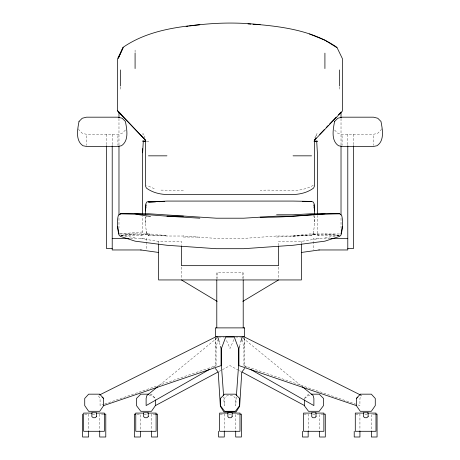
<?xml version="1.0" encoding="UTF-8"?>
<svg xmlns="http://www.w3.org/2000/svg" width="460" height="460" viewBox="0 0 460 460"><rect width="100%" height="100%" fill="white"/><g stroke="black" fill="none" stroke-linecap="round" stroke-linejoin="round"><path stroke-width="0.34" stroke-dasharray="2.3 1.72" d="M142.623 231.966L118.979 233.967L150.5 233.967L166.951 235.681L148.448 235.336L146.734 233.967C146.027 228.033 144.394 221.846 146.217 215.976M247.014 367.379L243.921 365.614L243.921 348.479L244.588 337.772M236.325 397.02L235.71 405.588L235.71 398.452L232.858 395.594L227.142 395.594L224.29 398.452L224.29 405.588L223.675 397.02M314.64 215.47L314.64 223.686L313.266 233.967L311.552 235.336L293.049 236.02L276.604 236.02L243.708 238.418L216.292 238.418L183.396 236.02L166.951 236.02L135.085 233.967L121.049 235.273M212.986 367.379L216.079 365.614L216.079 348.479L217.718 339.744M381.294 128.806L380.983 130.03L377.775 133.245L373.491 134.314L342.079 134.314L337.795 133.245L334.581 130.03M239.493 346.46L240.626 342.43M311.552 235.336L312.926 233.967L313.611 231.57M233.887 339.595L230 348.479L226.113 339.595M315.324 137.333L317.038 133.567L314.835 137.965M125.419 130.03L122.205 133.245L117.921 134.314L86.509 134.314L82.225 133.245L79.016 130.03L78.706 128.806M120.347 235.336L141.249 235.336L142.623 233.967L142.623 216.148M304.244 398.452L308.528 394.168L309.954 394.168M159.562 385.158L217.114 337.962M304.6 398.452L308.528 395.594L311.178 395.594M148.448 235.336L146.389 231.57L147.073 233.967L148.448 235.336L150.5 233.967M313.266 185.305C297.212 194.614 277.604 188.738 260.153 190.446M219.253 371.369L221.783 370.018M222.416 369.679L230 365.614L238.849 370.357M104.144 404.185L100.073 405.588L100.073 398.452L98.29 395.594M104.823 403.955L216.079 365.614M92.339 414.391L95.076 414.155L96.502 414.512M144.095 414.391L146.832 414.155M141.249 235.336L147.073 233.967M324.915 237.734L339.652 235.336L324.915 234.307M278.541 245.68L278.541 241.396L301.386 241.396L319.234 238.539M293.049 236.02L309.499 233.967L341.021 233.967M293.049 236.365L324.915 233.967L338.951 235.273M121.049 235.29L135.085 234.307M276.604 237.049L309.499 234.997M313.266 141.105L313.611 141.105M183.396 190.446L160.442 190.106M339.652 235.336L318.751 235.336L312.926 233.967M183.396 237.049L199.847 237.049M130.416 238.539L146.832 238.539L146.832 249.964M330.303 238.539L313.168 238.539L313.168 249.964M140.766 238.539L158.614 241.396L181.458 241.396L181.458 245.68M218.897 337.059L224.325 337.059M235.675 337.059L241.782 337.059M150.046 394.168L151.472 394.168L155.399 398.452L151.472 395.594L148.821 395.594M359.927 395.594L361.709 395.594L359.927 398.452L359.927 405.588L357.213 404.656M84.605 414.155L88.653 414.155L88.653 430.577M103.764 414.155L99.716 414.155L99.716 431.29M137.034 414.155L140.409 414.155L140.409 430.577M155.52 414.155L151.472 414.155L151.472 430.577M220.006 414.155L224.29 414.155L224.29 430.577M228.93 414.155L231.069 414.155M239.28 414.155L235.71 414.155L235.71 431.29M303.887 414.155L308.171 414.155L308.171 430.577M312.811 414.155L314.95 414.155M323.161 414.155L319.591 414.155L319.591 430.577M355.643 414.155L359.927 414.155L359.927 430.577M364.924 414.155L367.661 414.391M374.917 414.155L371.346 414.155L371.346 431.29M146.504 141.335L148.448 141.45L146.734 141.105M121.049 235.451L135.085 237.734M313.266 233.967L318.751 235.336L317.377 233.967L317.377 215.464M243.921 365.614L356.534 404.421M154.273 188.732L146.734 185.305M239.482 370.691L240.747 371.369M242.886 337.962L300.438 385.158M144.963 137.965L142.962 133.567L143.054 135.619M313.611 215.464L314.295 217.517L314.64 223.686M219.374 342.43L220.507 346.46M242.282 339.744L243.921 348.479M215.412 337.772L216.079 348.479M373.491 135.74L373.491 145.377M353.504 134.314L353.504 145.734M347.789 134.314L347.789 145.734M342.079 135.74L342.079 145.377M341.021 118.53L341.021 145.216M341.021 218.201L341.021 227.827M339.652 87.032L339.652 89.136M301.386 241.396L301.386 243.535M278.541 267.099L278.541 278.518M276.604 235.681L276.604 236.02M244.634 337.772L244.634 366.327M243.208 278.53L243.208 272.809L216.792 272.809L216.792 278.53M242.851 272.809L242.851 278.518M217.149 272.809L217.149 278.518M215.366 337.772L215.366 366.327M183.396 235.681L183.396 236.02M181.458 267.099L181.458 278.518M158.614 241.396L158.614 243.535M145.36 216.85L145.36 223.686M135.085 50.071L135.085 52.814M120.347 87.032L120.347 89.136M118.979 118.53L118.979 145.63M118.979 218.201L118.979 227.827M117.921 135.74L117.921 145.377M112.211 134.314L112.211 145.734M106.496 134.314L106.496 145.734M86.509 135.74L86.509 145.377"/><path stroke-width="0.69" d="M142.623 152.755L143.307 141.105M236.423 395.594L238.567 365.614L238.567 348.479L234.284 337.059L225.716 337.059L221.433 348.479L221.433 365.614L223.577 395.594M342.395 226.429L341.021 233.967M145.59 209.639L145.36 211.008L145.705 206.552L146.389 204.838M145.82 208.265L146.05 206.896M239.493 346.46L238.924 348.479L238.924 365.614L356.356 405.588L360.284 411.297L371.346 411.297L375.274 405.588L375.274 398.452L371.346 394.168L360.284 394.168L356.356 398.452L356.356 405.588M240.816 341.763L242.138 337.059M103.644 405.588L99.716 411.297L88.653 411.297L84.726 405.588L84.726 398.452L88.653 394.168L99.716 394.168L103.644 398.452L103.644 405.588L221.076 365.614L221.076 348.479L220.507 346.46M217.988 372.048L155.399 405.588L151.472 411.297L140.766 411.297L136.482 405.588L136.482 398.452L140.766 394.168L148.798 394.168M244.634 368.466L241.782 372.036L239.637 406.301L236.066 412.016L223.934 412.016L220.363 406.301L218.218 372.036L215.366 368.466M314.26 140.07L316.238 137.994M319.711 134.372L324.173 129.708M326.151 127.633L328.135 125.563M329.624 124.01L336.065 117.271M338.543 114.684L341.021 112.09L341.021 117.812M157.901 386.521L146.832 395.594L146.119 398.452L146.119 405.588L209.886 369.15M356.356 398.452L357.886 397.227M242.851 301.363L278.541 279.945M99.567 394.956L215.366 337.059L217.241 337.059M301.386 252.459L319.234 249.964M186.139 26.427L188.197 26.168M189.566 25.996C212.934 22.678 236.687 22.063 260.153 24.713C286.793 27.186 314.45 31.815 336.91 47.328L342.395 58.639L342.395 111.067L314.64 140.076L314.64 185.65L313.611 188.048C307.7 192.516 300.346 194.275 293.049 194.563L166.951 194.563C159.655 194.275 152.3 192.516 146.389 188.048L145.36 185.65L145.36 140.076M199.847 24.713C173.207 27.186 145.55 31.815 123.09 47.328L118.295 58.293L123.09 47.673L117.605 58.639L117.605 111.067L145.705 140.421L117.605 110.722M324.915 213.75L293.049 216.148L276.604 216.148L243.708 218.201L216.292 218.201L148.448 213.75L120.347 213.75L118.295 215.464C116.748 221.737 117.386 228.723 118.979 234.997L120.347 236.365L135.085 241.161L166.951 245.272L216.292 248.699L243.708 248.699L293.049 245.272L324.915 241.161L339.652 236.365L341.021 234.997C342.614 228.723 343.252 221.737 341.705 215.464L339.652 213.75L311.552 213.75L293.049 214.78L276.604 214.78M155.56 201.836L148.448 202.101L166.951 201.072L293.049 201.072L311.552 201.411L313.266 202.101L314.64 204.838L314.64 214.147M159.12 201.704L164.105 201.52M339.652 213.75C313.11 213.86 286.712 217.85 260.153 217.177M145.774 141.105L142.623 141.105L145.854 141.295M314.64 141.105L317.377 141.105M148.448 155.836L166.951 155.836M293.049 155.836L311.552 155.836M164.105 201.411L148.448 201.411L146.734 202.101L145.36 204.838L145.36 214.147M302.3 201.411L311.552 201.411M135.085 213.75L166.951 216.148L183.396 216.148M112.211 238.539L129.34 238.539M330.659 238.539L347.789 238.539M112.211 248.538L106.496 248.538L106.496 145.734M347.789 248.538L353.504 248.538L353.504 145.734M141.122 249.964L112.211 249.964L112.211 145.734M318.878 249.964L347.789 249.964L347.789 145.734M242.759 337.059L244.634 337.059L360.433 394.956M311.202 394.168L319.234 394.168L323.518 398.452L323.518 405.588L319.234 411.297L308.528 411.297L304.244 405.588M92.218 413.086L83.657 413.086L83.657 431.29L104.357 431.29L104.357 413.086L96.502 413.086M143.485 413.086L135.769 413.086L135.769 431.29L156.112 431.29L156.112 413.086L147.695 413.086M228.068 413.086L219.65 413.086L219.65 431.29L239.993 431.29L239.993 413.086L232.277 413.086M311.949 413.086L303.531 413.086L303.531 431.29L323.874 431.29L323.874 413.086L315.457 413.086M363.854 413.086L355.287 413.086L355.287 431.29L375.987 431.29L375.987 413.086L367.419 413.086M104.437 414.155L105.783 414.155L105.783 437L99.716 437L99.716 431.29M135.688 414.155L134.337 414.155L134.337 437L140.409 437L140.409 431.29M155.52 414.155L157.538 414.155L157.538 437L151.472 437L151.472 431.29M239.993 414.155L241.419 414.155L241.419 437L235.71 437L235.71 431.29M323.874 414.155L325.3 414.155L325.3 437L319.591 437L319.591 431.29M375.63 414.155L377.062 414.155L377.062 437L371.346 437L371.346 431.29M247.997 23.954L250.855 24.133M253.006 24.265L260.153 24.713M314.64 141.191L317.377 141.364M166.951 216.148L199.847 218.201M140.766 249.964L158.614 252.459M150.5 216.487L135.085 214.09L120.347 213.75L120.347 214.435M309.499 33.965L324.915 40.135L336.91 47.673M242.012 372.048L304.6 405.588L304.6 399.878M250.113 369.15L313.881 405.588L313.881 398.452L313.168 395.594L302.099 386.521M181.458 279.945L217.149 301.363M102.114 397.227L103.644 398.452M121.457 114.684L118.979 112.09L118.979 117.812M313.611 204.838L314.295 206.552L314.64 211.008L314.41 209.639M118.979 233.967L117.605 226.429M217.862 337.059L219.184 341.763M313.95 206.896L314.18 208.265M316.693 141.105L317.377 152.755L317.377 214.09M359.927 431.29L359.927 437L354.217 437L354.217 431.29M341.021 145.9L341.021 214.78M339.652 69.943L339.652 86.049M324.915 53.153L324.915 68.575M308.171 431.29L308.171 437L302.461 437L302.461 431.29M301.386 244.162L301.386 279.945L158.614 279.945L158.614 244.162M278.541 246.393L278.541 265.667L181.458 265.667L181.458 246.393M243.208 279.962L243.208 327.888M224.29 431.29L224.29 437L218.58 437L218.58 431.29M216.792 279.962L216.792 327.888M155.399 399.878L155.399 405.588M142.623 148.643L142.623 214.09M135.085 53.153L135.085 68.575M120.347 69.943L120.347 86.049M118.979 145.9L118.979 214.78M88.653 431.29L88.653 437L82.581 437L82.581 414.155M79.016 121.463C77.573 129.266 75.221 140.472 82.938 145.734L86.509 146.452L117.921 146.452L121.492 145.734C129.208 140.472 126.856 129.266 125.419 121.463L122.205 118.254L117.921 117.179L86.509 117.179L82.225 118.254L79.016 121.463M334.581 121.463C333.143 129.266 330.792 140.472 338.508 145.734L342.079 146.452L373.491 146.452L377.062 145.734C384.778 140.472 382.427 129.266 380.983 121.463L377.775 118.254L373.491 117.179L342.079 117.179L337.795 118.254L334.581 121.463M239.637 405.588L235.353 411.297L224.647 411.297L220.363 405.588L220.363 398.452L224.647 394.168L235.353 394.168L239.637 398.452L239.637 405.588M232.139 416.656L231.069 417.726L228.93 417.726L227.861 416.656L227.861 412.729L232.139 412.729L232.139 416.656M316.02 416.656L314.95 417.726L312.811 417.726L311.742 416.656L311.742 412.729L316.02 412.729L316.02 416.656M96.502 416.656L95.076 417.726L93.294 417.726L91.862 416.656L91.862 412.729L96.502 412.729L96.502 416.656M148.258 416.656L146.832 417.726L145.049 417.726L143.618 416.656L143.618 412.729L148.258 412.729L148.258 416.656M368.138 416.656L366.706 417.726L364.924 417.726L363.498 416.656L363.498 412.729L368.138 412.729L368.138 416.656M244.634 327.888L215.366 327.888L215.366 336.341L244.634 336.341L244.634 327.888"/></g></svg>
